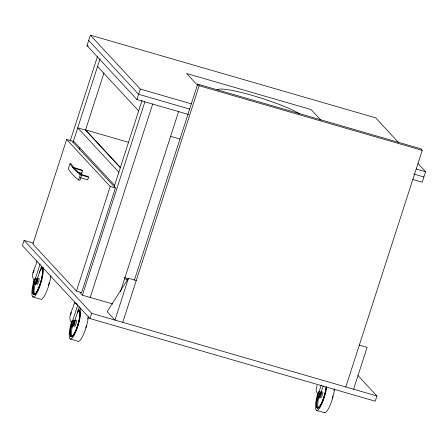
<?xml version="1.0" encoding="UTF-8"?>
<svg xmlns="http://www.w3.org/2000/svg" width="448" height="448" viewBox="0 0 448 448"><rect width="100%" height="100%" fill="white"/><g stroke="black" fill="none" stroke-linecap="round" stroke-linejoin="round"><path stroke-width="0.67" d="M36.904 261.005C36.288 266.991 29.4 274.635 34.255 280.403M77.353 304.293A8.389 1.098 17.9 0 1 74.446 302.394C73.819 308.638 66.287 317.05 71.977 322.896M33.488 243.135L24.091 240.414L22.4 245.638L89.942 318.545L375.239 401.218L376.93 395.987L357.902 375.452M188.614 114.498L136.92 99.518L87.002 45.629L90.378 35.174L375.682 117.846L398.502 142.481M66.657 139.462L32.878 244.042L76.44 291.06L81.626 292.561L115.405 187.981L71.848 140.963L66.657 139.462L110.214 186.48L115.405 187.981M70.134 141.159L97.401 56.734M73.007 142.47L100.083 58.643M70.017 163.621L68.326 168.846L69.922 171.338A306.219 39.967 17.9 0 0 75.062 176.893L78.602 179.945L79.912 180.32L81.603 175.095L78.064 172.049A304.825 39.788 17.9 0 1 72.929 166.505L71.338 164.018L70.017 163.621L71.607 166.107A306.219 39.967 17.9 0 0 76.754 171.662L80.293 174.714L81.603 175.095M35.498 278.214L40.158 263.782M33.97 282.61L34.692 281.887L35.414 279.653L35.414 278.146L36.73 278.527L36.73 280.034L36.014 282.268L35.291 282.99L33.97 282.61L33.97 281.103L34.692 278.869L35.414 278.146M79.285 149.38L79.929 147.386M85.299 130.766L103.981 72.929M41.675 266.045L35.336 284.945L34.748 282.61M78.602 179.945L80.293 174.714M77.935 172.228L81.749 173.382L82.594 170.766L81.861 169.977L72.565 167.16M48.619 285.309L49.157 282.632M79.806 174.076L87.802 176.389L88.536 177.178L87.69 179.794L80.517 177.716M136.92 99.518L140.297 89.057L90.378 35.174M76.44 291.06L110.214 186.48M114.117 186.85L142.044 100.397M72.61 320.93L77.694 305.189M71.299 324.666L72.022 323.943L72.738 321.709L72.738 320.202L74.06 320.583L74.06 322.09L73.338 324.324L72.615 325.052L71.299 324.666L71.294 323.159L72.016 320.93L72.738 320.202M112.818 303.996L82.426 295.193L144.911 101.741M79.425 306.796L72.666 327.006L72.072 324.666M90.205 297.444L152.69 103.992M87.59 319.127L88.217 317.173M85.764 327.925L86.486 325.69M89.942 318.545L91.627 313.314L24.091 240.414M120.439 291.665L178.634 111.49M128.481 278.247L114.968 320.079L107.139 311.629L128.481 278.247L136.265 280.504M134.378 280.207L197.708 84.14L420.762 148.775L422.229 150.36L345.806 386.971M122.752 322.336L199.175 85.725L197.708 84.14M318.92 392.33L321.25 385.112M317.604 396.066L318.326 395.343L319.049 393.109L319.049 391.602L320.365 391.983L320.37 393.49L319.648 395.724L318.926 396.452L317.604 396.066L317.604 394.559L318.326 392.33L319.049 391.602M323.21 386.014L318.976 398.406L318.382 396.066M333.9 390.527L334.32 389.222M332.254 398.765L332.791 396.088M353.584 389.228L367.097 347.39L359.318 345.139M417.995 163.52L425.6 171.73L422.223 182.19L412.826 179.469M34.238 270.413L33.04 272.961M71.568 312.469L70.364 315.022M317.1 385.577C315.728 388.102 315.689 391.77 317.895 393.859M41.171 299.37L32.782 296.923M78.501 341.426L70.106 338.979M324.811 412.826L316.417 410.379M87.002 45.629L88.346 46.021M199.175 85.725L422.229 150.36M140.297 89.057L191.318 103.841M416.203 169.008L425.6 171.73M189.627 109.071L138.611 94.287L88.693 40.404M413.84 174.042L423.909 176.96M170.61 136.326L179.995 139.048M128.565 142.346L85.579 129.892L120.551 167.636M81.362 175.106L88.536 177.178M124.46 277.62L128.481 278.785M124.589 278.818L127.938 279.787M35.414 279.653L36.73 280.034M34.692 281.887L36.014 282.268M91.627 313.314L376.93 395.987M72.738 321.709L74.06 322.09M319.049 393.109L320.37 393.49M72.022 323.943L73.338 324.324M318.326 395.343L319.648 395.724M73.69 168.073L82.594 170.766M320.953 120.215L311.086 109.564L186.592 73.489L197.394 85.154M97.541 66.522L138.65 110.902M120.484 167.843L85.512 130.099L77.734 127.842L118.843 172.222M73.489 140.98L114.604 185.354M81.021 172.592L81.749 173.382M79.979 292.55L82.426 295.193M217.157 89.97A45.724 5.97 17.9 0 1 252.51 95.486A45.724 5.97 17.9 0 1 299.83 113.926M38.584 278.477A3.147 0.706 -73.8 0 1 38.814 281.154A3.147 0.706 -73.8 0 1 37.072 284.312M36.96 284.06A3.147 0.706 -73.8 0 1 36.921 283.618M37.402 278.135A3.147 0.706 -73.8 0 1 37.408 281.602A3.147 0.706 -73.8 0 1 35.745 283.276M43.198 267.126A16.363 3.679 -73.8 0 1 39.816 286.434A16.363 3.679 -73.8 0 1 32.614 296.626A16.363 3.679 -73.8 0 1 34.205 279.86M36.966 279.994A1.26 0.286 -73.8 0 1 37.167 280.93A1.26 0.286 -73.8 0 1 36.422 282.089M41.126 267.747A14.034 3.153 -73.8 0 1 41.138 280.386A14.034 3.153 -73.8 0 1 34.149 294.711A14.034 3.153 -73.8 0 1 34.138 282.072M41.166 268.414A13.401 3.013 -73.8 0 1 42.392 274.154M42.325 274.725A13.401 3.013 -73.8 0 1 35.482 293.513A13.401 3.013 -73.8 0 1 34.322 282.761M34.731 294.213A13.401 3.013 -73.8 0 1 35.14 283.718M39.116 272.429A13.401 3.013 -73.8 0 1 42.146 268.699M41.322 267.803A14.034 3.153 -73.8 0 1 42.61 273.818M42.353 275.671A14.034 3.153 -73.8 0 1 42.118 276.987M41.888 278.113A14.034 3.153 -73.8 0 1 40.846 282.212M40.314 283.965A14.034 3.153 -73.8 0 1 39.329 286.77M39.122 287.302A14.034 3.153 -73.8 0 1 33.611 294.582A14.034 3.153 -73.8 0 1 34.182 282.716M50.91 275.968A16.363 3.679 -73.8 0 1 41.423 299.225M36.322 280.683A1.26 0.286 -73.8 0 1 36.014 281.562M322.622 391.832A3.147 0.706 -73.8 0 1 322.09 395.786A3.147 0.706 -73.8 0 1 320.594 397.516M321.042 391.591A3.147 0.706 -73.8 0 1 321.042 395.063A3.147 0.706 -73.8 0 1 319.379 396.732M326.771 386.557A16.363 3.679 -73.8 0 1 317.929 410.032A16.363 3.679 -73.8 0 1 317.845 393.316M320.6 393.45A1.26 0.286 -73.8 0 1 320.925 393.708A1.26 0.286 -73.8 0 1 320.449 395.338A1.26 0.286 -73.8 0 1 320.046 395.371M326.049 387.218A14.034 3.153 -73.8 0 1 318.808 407.495A14.034 3.153 -73.8 0 1 317.772 395.534M326.032 387.61A13.401 3.013 -73.8 0 1 325.562 390.639M325.433 391.278A13.401 3.013 -73.8 0 1 323.837 397.298M323.618 397.953A13.401 3.013 -73.8 0 1 317.654 407.585A13.401 3.013 -73.8 0 1 318.125 395.55M318.366 407.674A13.401 3.013 -73.8 0 1 318.78 397.174M334.628 388.83A16.363 3.679 -73.8 0 1 329.762 406.034A16.363 3.679 -73.8 0 1 324.139 412.401M325.987 389.127A14.034 3.153 -73.8 0 1 325.119 393.322M324.968 393.904A14.034 3.153 -73.8 0 1 323.949 397.421M323.758 397.992A14.034 3.153 -73.8 0 1 322.963 400.226M322.756 400.758A14.034 3.153 -73.8 0 1 319.385 407.126M319.004 407.551A14.034 3.153 -73.8 0 1 317.968 395.59M319.962 394.139A1.26 0.286 -73.8 0 1 319.648 395.018M319.424 395.366A1.26 0.286 -73.8 0 1 319.262 395.405M75.908 320.533A3.147 0.706 -73.8 0 1 76.031 323.607A3.147 0.706 -73.8 0 1 74.284 326.116M74.463 320.538A3.147 0.706 -73.8 0 1 75.27 321.171A3.147 0.706 -73.8 0 1 74.082 325.254A3.147 0.706 -73.8 0 1 73.069 325.332M79.033 307.569A16.363 3.679 -73.8 0 1 78.837 323.092A16.363 3.679 -73.8 0 1 70.51 339.03A16.363 3.679 -73.8 0 1 71.534 321.916M74.178 322.258A1.26 0.286 -73.8 0 1 74.62 322.224A1.26 0.286 -73.8 0 1 74.099 324.01A1.26 0.286 -73.8 0 1 73.746 323.73M78.45 309.809A14.034 3.153 -73.8 0 1 78.462 322.448A14.034 3.153 -73.8 0 1 71.473 336.773A14.034 3.153 -73.8 0 1 71.462 324.134M77.51 311.119A13.401 3.013 -73.8 0 1 79.078 320.102A13.401 3.013 -73.8 0 1 72.257 336.022A13.401 3.013 -73.8 0 1 71.646 324.817M72.055 336.274A13.401 3.013 -73.8 0 1 72.47 325.774M77.353 312.883A13.401 3.013 -73.8 0 1 79.475 310.755M79.934 315.874A14.034 3.153 -73.8 0 1 79.778 317.089M79.442 319.043A14.034 3.153 -73.8 0 1 78.809 321.922M78.658 322.504A14.034 3.153 -73.8 0 1 76.653 328.826M76.446 329.358A14.034 3.153 -73.8 0 1 73.886 334.6M71.669 336.829A14.034 3.153 -73.8 0 1 71.512 324.772M78.646 309.865A14.034 3.153 -73.8 0 1 79.436 310.106M88.385 316.854A16.363 3.679 -73.8 0 1 78.747 341.281M73.718 321.63A1.26 0.286 -73.8 0 1 73.718 322.431M73.651 322.739A1.26 0.286 -73.8 0 1 73.22 323.826"/></g></svg>
